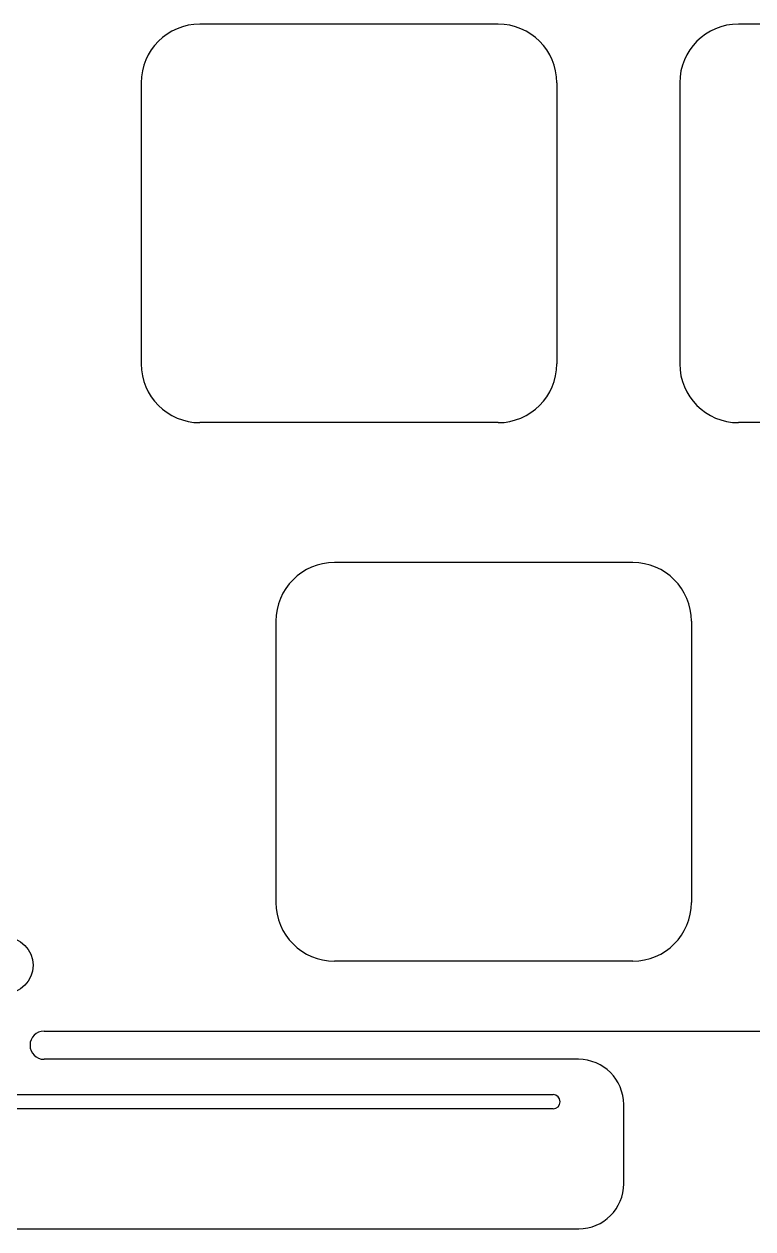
# Model space of a CAD drawing. Header units: millimetres. Extents: x -10 to 276, y -93 to 17.
# Drawn here: x 107.57 to 133.35, y -92.73 to -50.1 of the extents above; entities that cross this region are included whole.
import ezdxf

# ---------------------------------------------------------------- set-up
doc = ezdxf.new("R2010")
doc.units = ezdxf.units.MM
doc.layers.add('BLACK', color=7, linetype='CONTINUOUS')
doc.layers.add('Edge.Cuts', color=53, linetype='CONTINUOUS')

msp = doc.modelspace()

# ---------------------------------------------------------------- linework, layer by layer
at = {"layer": 'BLACK', "linetype": 'Continuous'}
for p, q in [((124.3375, -50.1), (113.7875, -50.1)), ((143.3875, -50.1), (132.8375, -50.1)), ((111.7125, -52.175), (111.7125, -62.125)), ((126.4125, -52.175), (126.4125, -62.125)), ((130.7625, -52.175), (130.7625, -62.125)), ((124.3375, -64.2), (113.7875, -64.2)), ((143.3875, -64.2), (132.8375, -64.2)), ((108.2799, -85.725), (158.4201, -85.725)), ((127.1799, -86.725), (108.2799, -86.725)), ((81.2799, -87.975), (126.2799, -87.975)), ((126.2799, -88.475), (81.2799, -88.475)), ((128.779918, -91.125), (128.779918, -88.325)), ((80.3799, -92.725), (127.187489, -92.725))]:
    msp.add_line(p, q, dxfattribs=at)
at = {"layer": 'BLACK'}
for centre, radius, start, end in [((113.7875, -52.175), 2.075, 90, 180), ((124.3375, -52.175), 2.075, 0, 90), ((132.8375, -52.175), 2.075, 90, 180), ((113.7875, -62.125), 2.075, 180, 270), ((124.3375, -62.125), 2.075, 270, 0), ((132.8375, -62.125), 2.075, 180, 270), ((108.2799, -86.225), 0.5, 90, 270), ((127.1799, -88.325), 1.6, 0, 90), ((126.2799, -88.225), 0.25, 270, 90), ((127.1799, -91.125), 1.600018, 270.271759, 0)]:
    msp.add_arc(centre, radius, start, end, dxfattribs=at)
at = {"layer": 'Edge.Cuts', "linetype": 'CONTINUOUS'}
for p, q in [((129.1, -69.15), (118.549999, -69.15)), ((129.1, -69.15), (118.549999, -69.15)), ((116.475, -71.225), (116.475, -81.175001)), ((116.475, -71.225), (116.475, -81.175001)), ((131.175, -71.225), (131.175, -81.175)), ((131.175, -71.225), (131.175, -81.175)), ((129.1, -83.25), (118.55, -83.25)), ((129.1, -83.25), (118.55, -83.25))]:
    msp.add_line(p, q, dxfattribs=at)
at = {"layer": 'Edge.Cuts'}
msp.add_circle((106.8875, -83.4), 1, dxfattribs=at)
for centre, start, end in [((118.55, -71.225), 90.0000276, 180), ((118.55, -71.225), 90.0000276, 180), ((129.1, -71.225), 0, 90), ((129.1, -71.225), 0, 90), ((118.55, -81.175), -179.9999724, -90), ((118.55, -81.175), -179.9999724, -90), ((129.1, -81.175), -90, 0), ((129.1, -81.175), -90, 0)]:
    msp.add_arc(centre, 2.075, start, end, dxfattribs=at)

doc.saveas('drawing.dxf')
